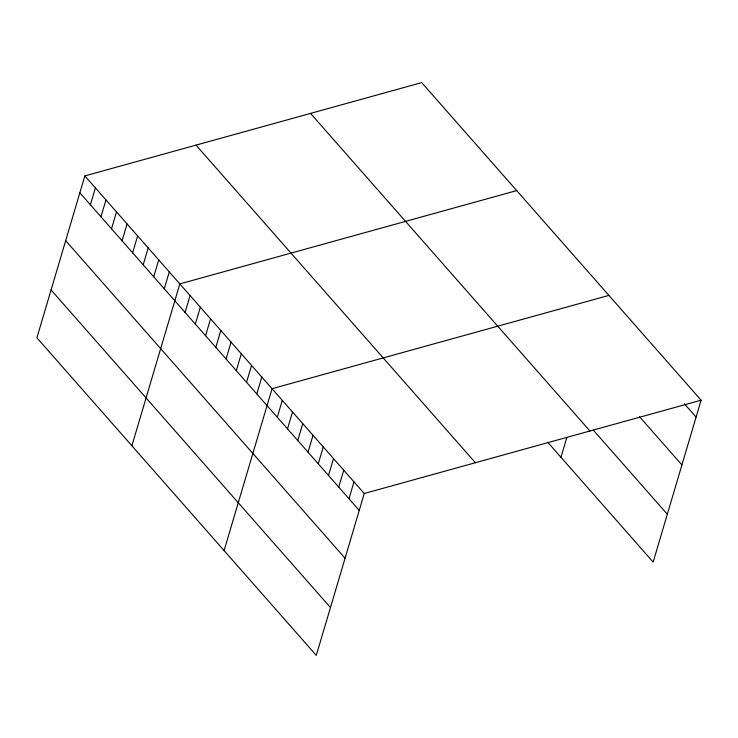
<?xml version="1.0" encoding="UTF-8"?>
<svg xmlns="http://www.w3.org/2000/svg" width="738" height="738" viewBox="0 0 738 738"><rect width="100%" height="100%" fill="white"/><g stroke="black" fill="none" stroke-linecap="round" stroke-linejoin="round"><path stroke-width="1.11" d="M84.852 175.921L36.9 337.792L316.288 655.39L364.24 493.51L84.852 175.921L421.712 82.61L701.1 400.208L653.148 562.079L547.78 442.302M90.405 204.795L95.405 187.913M100.958 216.797L105.958 199.915M111.512 228.798L116.512 211.907M122.065 240.791L127.065 223.909M132.619 252.793L137.628 235.902M143.181 264.785L148.181 247.903M153.735 276.787L158.735 259.905M164.288 288.789L169.288 271.898M131.89 445.77L179.841 283.899L516.701 190.598M185.081 312.423L190.09 295.541M195.33 324.074L200.33 307.192M205.57 335.716L210.579 318.834M215.819 347.358L220.819 330.476M226.059 359.009L231.068 342.128M236.308 370.651L241.308 353.77M246.547 382.302L251.557 365.411M256.796 393.944L261.796 377.063M224.094 550.585L272.045 388.705L608.905 295.403M277.285 417.238L282.285 400.347M287.525 428.879L292.534 411.998M297.774 440.521L302.774 423.64M308.014 452.173L313.023 435.282M318.262 463.815L323.262 446.933M328.502 475.456L333.511 458.575M338.751 487.108L343.751 470.217M348.991 498.75L354 481.868M560.954 457.274L566.747 437.708M364.24 493.51L701.1 400.208M684.394 403.778L696.1 417.09M639.486 416.693L681.921 464.94M593.417 430.226L667.327 514.238M310.55 113.403L589.939 430.992M196.013 145.128L475.401 462.717M79.852 192.803L359.24 510.392M65.673 240.653L345.07 558.242M51.07 289.942L330.467 607.54"/></g></svg>
